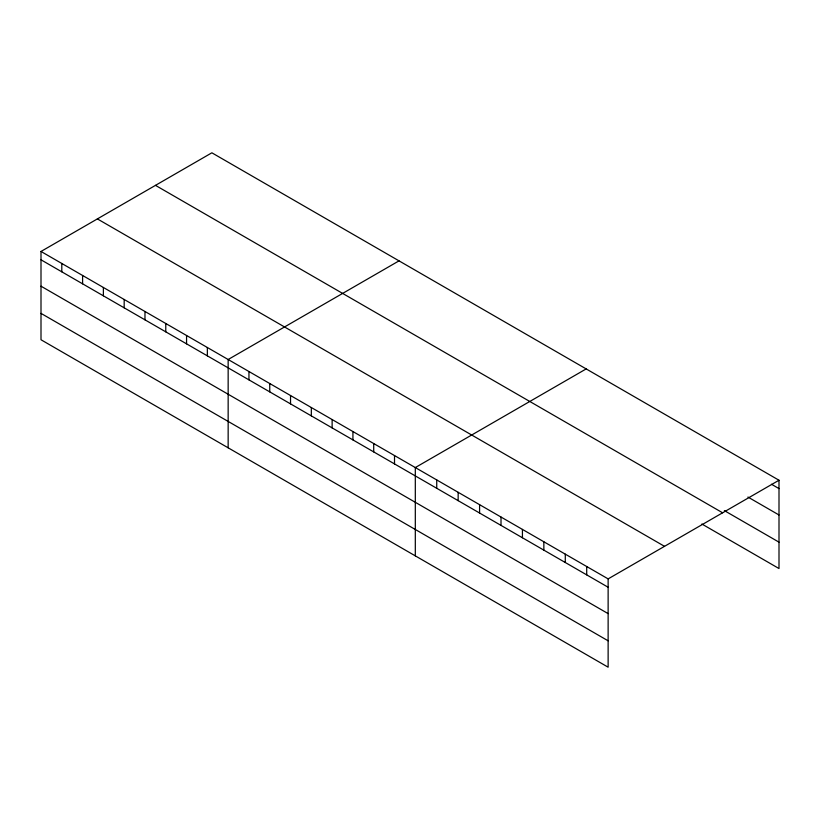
<?xml version="1.0" encoding="UTF-8"?>
<svg xmlns="http://www.w3.org/2000/svg" width="820" height="820" viewBox="0 0 820 820"><rect width="100%" height="100%" fill="white"/><g stroke="black" fill="none" stroke-linecap="round" stroke-linejoin="round"><path stroke-width="1.23" d="M608.132 613.626L608.132 578.889L41 251.463L41 339.757L608.132 667.193L608.132 613.626L41 286.19M701.869 524.011L779 568.537L779 480.243L211.867 152.807L41 251.463M399.022 260.862L228.155 359.508L228.155 447.812M586.177 368.918L415.309 467.564L415.309 555.857M608.132 578.889L779 480.243M771.497 484.261L779 488.597M747.932 497.043L779 514.981M724.367 510.614L779 542.163M155.482 185.361L722.615 512.797M97.385 218.909L664.518 546.335M41 259.807L608.132 587.243M41 313.373L608.132 640.809M586.71 566.518L586.71 574.871M565.287 554.156L565.287 562.499M543.855 541.784L543.855 550.138M522.432 529.412L522.432 537.766M501.01 517.041L501.01 525.394M479.587 504.669L479.587 513.023M458.154 492.307L458.154 500.651M436.732 479.936L436.732 488.289M394.512 455.561L394.512 463.915M373.715 443.548L373.715 451.902M352.928 431.545L352.928 439.899M332.131 419.543L332.131 427.896M311.333 407.54L311.333 415.883M290.536 395.527L290.536 403.881M269.749 383.524L269.749 391.878M248.952 371.521L248.952 379.865M207.357 347.506L207.357 355.859M186.56 335.503L186.56 343.857M165.773 323.49L165.773 331.844M144.976 311.487L144.976 319.841M124.179 299.484L124.179 307.838M103.381 287.482L103.381 295.825M82.594 275.469L82.594 283.822M61.797 263.466L61.797 271.82"/></g></svg>
